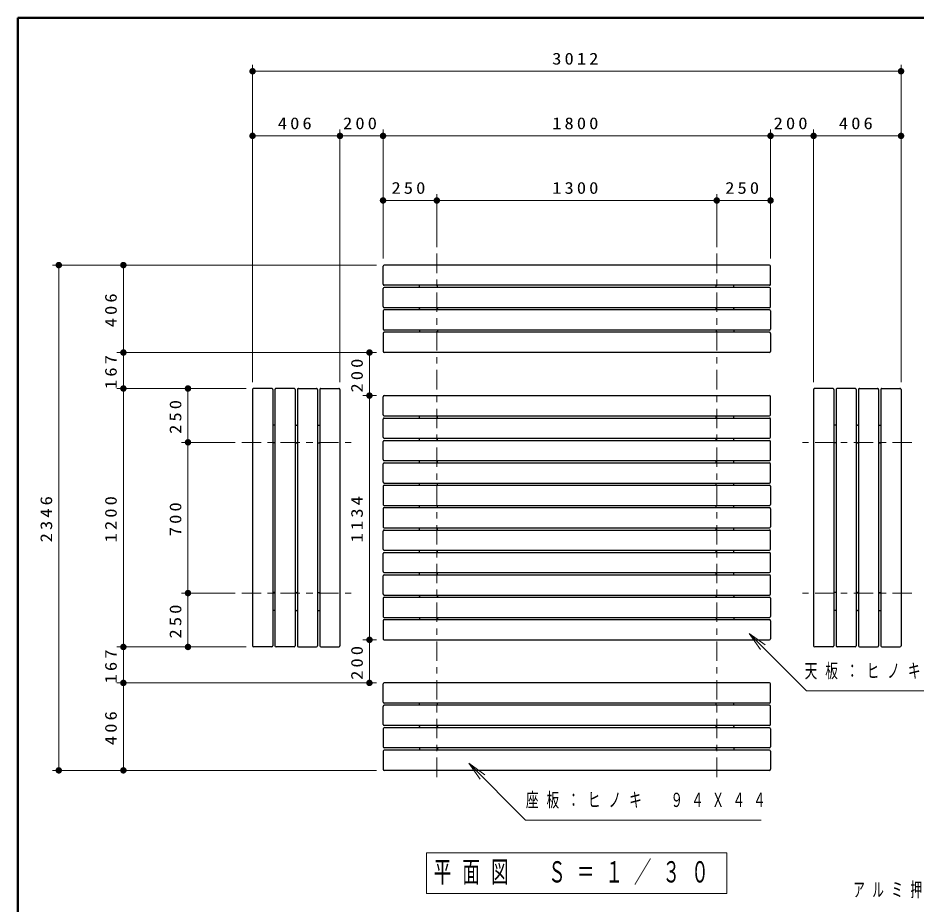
# Model space of a CAD drawing. Units: millimetres on the paper, with parts at other scales. Extents: x -365 to 10, y -38 to 257.
# Drawn here: x -365 to -226, y 119.9 to 257 of the extents above; entities that cross this region are included whole.
import ezdxf

# ---------------------------------------------------------------- set-up
doc = ezdxf.new("R2010")
doc.units = ezdxf.units.MM
doc.linetypes.add('USER2', pattern=[6, 3, -1, 1, -1])
doc.layers.add('LY_1', color=7, linetype='Continuous', lineweight=25)
doc.layers.add('LY_2', color=7, linetype='Continuous', lineweight=13)
doc.styles.add('ＭＳ ゴシック', font='')
doc.styles.get('ＭＳ ゴシック').set_extended_font_data('MS Gothic')

# ---------------------------------------------------------------- blocks, each defined once
blk = doc.blocks.new('filled_dot')
at = {"color": 0, "linetype": 'Continuous', "lineweight": -2, "const_width": 1.25}
blk.add_lwpolyline([(-0.625, 0, 1), (0.625, 0, 1)], format="xyb", close=True, dxfattribs=at)

msp = doc.modelspace()

# ---------------------------------------------------------------- linework, layer by layer
at = {"layer": 'LY_1', "lineweight": 13}
for p, q in [((-328.677, 200.654), (-328.677, 249.754)), ((-228.277, 200.654), (-228.277, 249.754)), ((-328.677, 248.754), (-228.277, 248.754)), ((-315.143, 200.654), (-315.143, 239.754)), ((-308.477, 219.754), (-308.477, 239.754)), ((-248.477, 219.754), (-248.477, 239.754)), ((-241.81, 200.654), (-241.81, 239.754)), ((-328.677, 238.754), (-315.143, 238.754)), ((-315.143, 238.754), (-308.477, 238.754)), ((-308.477, 238.754), (-248.477, 238.754)), ((-248.477, 238.754), (-241.81, 238.754)), ((-241.81, 238.754), (-228.277, 238.754)), ((-308.477, 219.754), (-308.477, 229.754)), ((-300.143, 221.522), (-300.143, 229.754)), ((-256.81, 221.522), (-256.81, 229.754)), ((-248.477, 219.754), (-248.477, 229.754)), ((-308.477, 228.754), (-300.143, 228.754)), ((-300.143, 228.754), (-256.81, 228.754)), ((-256.81, 228.754), (-248.477, 228.754)), ((-309.477, 218.754), (-359.677, 218.754)), ((-358.677, 140.554), (-358.677, 218.754)), ((-348.677, 205.221), (-348.677, 218.754)), ((-309.477, 205.221), (-349.677, 205.221)), ((-348.677, 199.654), (-348.677, 205.221)), ((-309.477, 205.221), (-311.581, 205.221)), ((-310.581, 198.554), (-310.581, 205.221)), ((-329.677, 199.654), (-349.677, 199.654)), ((-348.677, 159.654), (-348.677, 199.654)), ((-329.677, 199.654), (-339.677, 199.654)), ((-338.677, 191.321), (-338.677, 199.654)), ((-309.477, 198.554), (-311.581, 198.554)), ((-310.581, 160.754), (-310.581, 198.554)), ((-331.354, 191.321), (-339.677, 191.321)), ((-338.677, 167.988), (-338.677, 191.321)), ((-331.354, 167.988), (-339.677, 167.988)), ((-338.677, 159.654), (-338.677, 167.988)), ((-250.041, 159.26), (-251.809, 161.735)), ((-251.809, 161.735), (-249.334, 159.967)), ((-251.809, 161.735), (-249.688, 159.614)), ((-309.477, 160.754), (-311.581, 160.754)), ((-310.581, 154.088), (-310.581, 160.754)), ((-329.677, 159.654), (-349.677, 159.654)), ((-348.677, 154.088), (-348.677, 159.654)), ((-329.677, 159.654), (-339.677, 159.654)), ((-309.477, 154.088), (-349.677, 154.088)), ((-348.677, 140.554), (-348.677, 154.088)), ((-309.477, 154.088), (-311.581, 154.088)), ((-309.477, 140.554), (-359.677, 140.554)), ((-293.415, 139.18), (-295.183, 141.655)), ((-295.183, 141.655), (-292.708, 139.887)), ((-295.183, 141.655), (-293.062, 139.534)), ((-255.227, 127.804), (-301.727, 127.804)), ((-301.727, 127.804), (-301.727, 121.504)), ((-255.227, 121.504), (-255.227, 127.804)), ((-301.727, 121.504), (-255.227, 121.504))]:
    msp.add_line(p, q, dxfattribs=at)
at = {"layer": 'LY_1', "linetype": 'USER2', "lineweight": 13}
for p, q in [((-300.143, 220.522), (-300.143, 138.58)), ((-256.81, 220.522), (-256.81, 138.58)), ((-330.354, 191.321), (-313.432, 191.321)), ((-226.599, 191.321), (-243.521, 191.321)), ((-330.354, 167.988), (-313.432, 167.988)), ((-226.599, 167.988), (-243.521, 167.988))]:
    msp.add_line(p, q, dxfattribs=at)
at = {"layer": 'LY_1', "color": 4}
for p, q in [((-308.477, 215.788), (-308.477, 218.588)), ((-248.644, 218.754), (-308.31, 218.754)), ((-248.477, 215.788), (-248.477, 218.588)), ((-248.644, 215.621), (-308.31, 215.621)), ((-308.477, 212.321), (-308.477, 215.121)), ((-248.644, 215.288), (-308.31, 215.288)), ((-248.477, 212.321), (-248.477, 215.121)), ((-308.477, 211.654), (-308.477, 208.854)), ((-248.644, 212.154), (-308.31, 212.154)), ((-248.644, 211.821), (-308.31, 211.821)), ((-248.477, 211.654), (-248.477, 208.854)), ((-248.644, 208.688), (-308.31, 208.688)), ((-308.477, 208.188), (-308.477, 205.388)), ((-248.644, 208.354), (-308.31, 208.354)), ((-248.477, 208.188), (-248.477, 205.388)), ((-248.644, 205.221), (-308.31, 205.221)), ((-328.677, 199.487), (-328.677, 159.821)), ((-325.71, 199.654), (-328.51, 199.654)), ((-325.543, 199.487), (-325.543, 159.821)), ((-325.21, 199.487), (-325.21, 159.821)), ((-322.243, 199.654), (-325.043, 199.654)), ((-322.077, 199.487), (-322.077, 159.821)), ((-321.743, 199.487), (-321.743, 159.821)), ((-321.577, 199.654), (-318.777, 199.654)), ((-318.61, 199.487), (-318.61, 159.821)), ((-318.277, 199.487), (-318.277, 159.821)), ((-318.11, 199.654), (-315.31, 199.654)), ((-315.143, 199.487), (-315.143, 159.821)), ((-241.81, 199.487), (-241.81, 159.821)), ((-238.843, 199.654), (-241.643, 199.654)), ((-238.677, 199.487), (-238.677, 159.821)), ((-238.343, 199.487), (-238.343, 159.821)), ((-235.377, 199.654), (-238.177, 199.654)), ((-235.21, 199.487), (-235.21, 159.821)), ((-234.877, 199.487), (-234.877, 159.821)), ((-234.71, 199.654), (-231.91, 199.654)), ((-231.743, 199.487), (-231.743, 159.821)), ((-231.41, 199.487), (-231.41, 159.821)), ((-231.243, 199.654), (-228.443, 199.654)), ((-228.277, 199.487), (-228.277, 159.821)), ((-308.477, 195.588), (-308.477, 198.388)), ((-308.31, 198.554), (-248.643, 198.554)), ((-248.477, 195.588), (-248.477, 198.388)), ((-308.477, 192.121), (-308.477, 194.921)), ((-308.31, 195.421), (-248.643, 195.421)), ((-308.31, 195.088), (-248.643, 195.088)), ((-248.477, 192.121), (-248.477, 194.921)), ((-308.31, 191.954), (-248.643, 191.954)), ((-308.477, 188.654), (-308.477, 191.454)), ((-308.31, 191.621), (-248.643, 191.621)), ((-248.477, 188.654), (-248.477, 191.454)), ((-308.477, 185.188), (-308.477, 187.988)), ((-308.31, 188.488), (-248.643, 188.488)), ((-308.31, 188.154), (-248.643, 188.154)), ((-248.477, 185.188), (-248.477, 187.988)), ((-308.31, 185.021), (-248.643, 185.021)), ((-308.477, 184.521), (-308.477, 181.721)), ((-308.31, 184.688), (-248.643, 184.688)), ((-248.477, 184.521), (-248.477, 181.721)), ((-308.477, 181.054), (-308.477, 178.254)), ((-308.31, 181.554), (-248.643, 181.554)), ((-308.31, 181.221), (-248.643, 181.221)), ((-248.477, 181.054), (-248.477, 178.254)), ((-308.31, 178.088), (-248.643, 178.088)), ((-308.477, 174.788), (-308.477, 177.588)), ((-308.31, 177.754), (-248.643, 177.754)), ((-248.477, 174.788), (-248.477, 177.588)), ((-308.477, 171.321), (-308.477, 174.121)), ((-308.31, 174.621), (-248.643, 174.621)), ((-308.31, 174.288), (-248.643, 174.288)), ((-248.477, 171.321), (-248.477, 174.121)), ((-308.31, 171.154), (-248.643, 171.154)), ((-308.477, 167.854), (-308.477, 170.654)), ((-308.31, 170.821), (-248.643, 170.821)), ((-248.477, 167.854), (-248.477, 170.654)), ((-308.477, 167.188), (-308.477, 164.388)), ((-308.31, 167.688), (-248.643, 167.688)), ((-308.31, 167.354), (-248.643, 167.354)), ((-248.477, 167.188), (-248.477, 164.388)), ((-308.31, 164.221), (-248.643, 164.221)), ((-308.477, 163.721), (-308.477, 160.921)), ((-308.31, 163.888), (-248.643, 163.888)), ((-248.477, 163.721), (-248.477, 160.921)), ((-308.31, 160.754), (-248.643, 160.754)), ((-325.71, 159.654), (-328.51, 159.654)), ((-322.243, 159.654), (-325.043, 159.654)), ((-321.577, 159.654), (-318.777, 159.654)), ((-318.11, 159.654), (-315.31, 159.654)), ((-238.843, 159.654), (-241.643, 159.654)), ((-235.377, 159.654), (-238.177, 159.654)), ((-234.71, 159.654), (-231.91, 159.654)), ((-231.243, 159.654), (-228.443, 159.654)), ((-308.477, 151.121), (-308.477, 153.921)), ((-248.644, 154.087), (-308.31, 154.087)), ((-248.477, 151.121), (-248.477, 153.921)), ((-308.477, 147.654), (-308.477, 150.454)), ((-248.644, 150.954), (-308.31, 150.954)), ((-248.644, 150.621), (-308.31, 150.621)), ((-248.477, 147.654), (-248.477, 150.454)), ((-248.644, 147.487), (-308.31, 147.487)), ((-308.477, 146.987), (-308.477, 144.187)), ((-248.644, 147.154), (-308.31, 147.154)), ((-248.477, 146.987), (-248.477, 144.187)), ((-308.477, 143.521), (-308.477, 140.721)), ((-248.644, 144.021), (-308.31, 144.021)), ((-248.644, 143.687), (-308.31, 143.687)), ((-248.477, 143.521), (-248.477, 140.721)), ((-248.644, 140.554), (-308.31, 140.554))]:
    msp.add_line(p, q, dxfattribs=at)
at = {"layer": 'LY_1'}
for p, q in [((-302.81, 215.288), (-302.81, 215.621)), ((-300.068, 215.288), (-300.068, 215.621)), ((-256.885, 215.288), (-256.885, 215.621)), ((-254.144, 215.288), (-254.144, 215.621)), ((-302.81, 211.988), (-302.81, 212.154)), ((-302.81, 211.988), (-302.81, 211.821)), ((-300.068, 211.988), (-300.068, 212.154)), ((-300.068, 211.988), (-300.068, 211.821)), ((-256.885, 211.988), (-256.885, 212.154)), ((-256.885, 211.988), (-256.885, 211.821)), ((-254.144, 211.988), (-254.144, 212.154)), ((-254.144, 211.988), (-254.144, 211.821)), ((-302.81, 208.688), (-302.81, 208.354)), ((-300.068, 208.688), (-300.068, 208.354)), ((-256.885, 208.688), (-256.885, 208.354)), ((-254.144, 208.688), (-254.144, 208.354)), ((-302.81, 195.088), (-302.81, 195.421)), ((-300.068, 195.088), (-300.068, 195.421)), ((-256.885, 195.088), (-256.885, 195.421)), ((-254.143, 195.088), (-254.143, 195.421)), ((-325.21, 193.987), (-325.543, 193.987)), ((-321.91, 193.987), (-322.077, 193.987)), ((-321.91, 193.987), (-321.743, 193.987)), ((-318.61, 193.987), (-318.277, 193.987)), ((-238.343, 193.987), (-238.677, 193.987)), ((-235.043, 193.987), (-235.21, 193.987)), ((-235.043, 193.987), (-234.877, 193.987)), ((-231.743, 193.987), (-231.41, 193.987)), ((-302.81, 191.621), (-302.81, 191.954)), ((-300.068, 191.621), (-300.068, 191.954)), ((-256.885, 191.621), (-256.885, 191.954)), ((-254.143, 191.621), (-254.143, 191.954)), ((-325.21, 191.246), (-325.543, 191.246)), ((-321.91, 191.246), (-322.077, 191.246)), ((-321.91, 191.246), (-321.743, 191.246)), ((-318.61, 191.246), (-318.277, 191.246)), ((-238.343, 191.246), (-238.677, 191.246)), ((-235.043, 191.246), (-235.21, 191.246)), ((-235.043, 191.246), (-234.877, 191.246)), ((-231.743, 191.246), (-231.41, 191.246)), ((-302.81, 188.154), (-302.81, 188.488)), ((-300.068, 188.154), (-300.068, 188.488)), ((-256.885, 188.154), (-256.885, 188.488)), ((-254.143, 188.154), (-254.143, 188.488)), ((-302.81, 184.688), (-302.81, 185.021)), ((-300.068, 184.688), (-300.068, 185.021)), ((-256.885, 184.688), (-256.885, 185.021)), ((-254.143, 184.688), (-254.143, 185.021)), ((-302.81, 181.221), (-302.81, 181.554)), ((-300.068, 181.221), (-300.068, 181.554)), ((-256.885, 181.221), (-256.885, 181.554)), ((-254.143, 181.221), (-254.143, 181.554)), ((-302.81, 177.754), (-302.81, 178.088)), ((-300.068, 177.754), (-300.068, 178.088)), ((-256.885, 177.754), (-256.885, 178.088)), ((-254.143, 177.754), (-254.143, 178.088)), ((-302.81, 174.288), (-302.81, 174.621)), ((-300.068, 174.288), (-300.068, 174.621)), ((-256.885, 174.288), (-256.885, 174.621)), ((-254.143, 174.288), (-254.143, 174.621)), ((-302.81, 170.821), (-302.81, 171.154)), ((-300.068, 170.821), (-300.068, 171.154)), ((-256.885, 170.821), (-256.885, 171.154)), ((-254.143, 170.821), (-254.143, 171.154)), ((-325.21, 168.063), (-325.543, 168.063)), ((-321.91, 168.063), (-322.077, 168.063)), ((-321.91, 168.063), (-321.743, 168.063)), ((-318.61, 168.063), (-318.277, 168.063)), ((-302.81, 167.521), (-302.81, 167.688)), ((-302.81, 167.521), (-302.81, 167.354)), ((-300.068, 167.521), (-300.068, 167.688)), ((-300.068, 167.521), (-300.068, 167.354)), ((-256.885, 167.521), (-256.885, 167.688)), ((-256.885, 167.521), (-256.885, 167.354)), ((-254.143, 167.521), (-254.143, 167.688)), ((-254.143, 167.521), (-254.143, 167.354)), ((-238.343, 168.063), (-238.677, 168.063)), ((-235.043, 168.063), (-235.21, 168.063)), ((-235.043, 168.063), (-234.877, 168.063)), ((-231.743, 168.063), (-231.41, 168.063)), ((-325.21, 165.321), (-325.543, 165.321)), ((-321.91, 165.321), (-322.077, 165.321)), ((-321.91, 165.321), (-321.743, 165.321)), ((-318.61, 165.321), (-318.277, 165.321)), ((-302.81, 164.221), (-302.81, 163.888)), ((-300.068, 164.221), (-300.068, 163.888)), ((-256.885, 164.221), (-256.885, 163.888)), ((-254.143, 164.221), (-254.143, 163.888)), ((-238.343, 165.321), (-238.677, 165.321)), ((-235.043, 165.321), (-235.21, 165.321)), ((-235.043, 165.321), (-234.877, 165.321)), ((-231.743, 165.321), (-231.41, 165.321)), ((-302.81, 150.621), (-302.81, 150.954)), ((-300.068, 150.621), (-300.068, 150.954)), ((-256.885, 150.621), (-256.885, 150.954)), ((-254.144, 150.621), (-254.144, 150.954)), ((-302.81, 147.321), (-302.81, 147.487)), ((-300.068, 147.321), (-300.068, 147.487)), ((-256.885, 147.321), (-256.885, 147.487)), ((-254.144, 147.321), (-254.144, 147.487)), ((-302.81, 147.321), (-302.81, 147.154)), ((-300.068, 147.321), (-300.068, 147.154)), ((-256.885, 147.321), (-256.885, 147.154)), ((-254.144, 147.321), (-254.144, 147.154)), ((-302.81, 144.021), (-302.81, 143.687)), ((-300.068, 144.021), (-300.068, 143.687)), ((-256.885, 144.021), (-256.885, 143.687)), ((-254.144, 144.021), (-254.144, 143.687))]:
    msp.add_line(p, q, dxfattribs=at)
at = {"layer": 'LY_1', "lineweight": 13}
for points in [[(-251.809, 161.735), (-242.918, 152.844), (-206.748, 152.844)], [(-295.183, 141.655), (-286.396, 132.868), (-249.909, 132.868)]]:
    msp.add_lwpolyline(points, dxfattribs=at)
at = {"layer": 'LY_1', "color": 4}
for centre, start, end in [((-308.31, 218.588), 90, 180), ((-248.644, 218.588), 360, 90), ((-308.31, 215.788), 180, 270), ((-248.644, 215.788), 270, 0), ((-308.31, 215.121), 90, 180), ((-248.644, 215.121), 360, 90), ((-308.31, 212.321), 180, 270), ((-308.31, 211.654), 90, 180), ((-248.644, 212.321), 270, 0), ((-248.644, 211.654), 360, 90), ((-308.31, 208.854), 180, 270), ((-248.644, 208.854), 270, 0), ((-308.31, 208.188), 90, 180), ((-248.644, 208.188), 360, 90), ((-308.31, 205.388), 180, 270), ((-248.644, 205.388), 270, 0), ((-328.51, 199.487), 89.99999, 180), ((-325.71, 199.487), 0, 90.00001), ((-325.043, 199.487), 89.99999, 180), ((-322.243, 199.487), 0, 90.00001), ((-321.577, 199.487), 89.99999, 180), ((-318.777, 199.487), 0, 90.00001), ((-318.11, 199.487), 89.99999, 180), ((-315.31, 199.487), 0, 90.00001), ((-241.643, 199.487), 89.99999, 180), ((-238.843, 199.487), 0, 90.00001), ((-238.177, 199.487), 89.99999, 180), ((-235.377, 199.487), 0, 90.00001), ((-234.71, 199.487), 89.99999, 180), ((-231.91, 199.487), 0, 90.00001), ((-231.243, 199.487), 89.99999, 180), ((-228.443, 199.487), 0, 90.00001), ((-308.31, 198.388), 90, 180), ((-248.643, 198.388), 0, 90), ((-308.31, 195.588), 179.99999, 270), ((-308.31, 194.921), 90, 180), ((-248.643, 195.588), 270, 0), ((-248.643, 194.921), 0, 90), ((-308.31, 192.121), 179.99999, 270), ((-248.643, 192.121), 270, 0), ((-308.31, 191.454), 90, 180), ((-248.643, 191.454), 0, 90), ((-308.31, 188.654), 179.99999, 270), ((-308.31, 187.988), 90, 180), ((-248.643, 188.654), 270, 0), ((-248.643, 187.988), 0, 90), ((-308.31, 185.188), 179.99999, 270), ((-248.643, 185.188), 270, 0), ((-308.31, 184.521), 90, 180), ((-248.643, 184.521), 0, 90), ((-308.31, 181.721), 179.99999, 270), ((-308.31, 181.054), 90, 180), ((-248.643, 181.721), 270, 0), ((-248.643, 181.054), 0, 90), ((-308.31, 178.254), 179.99999, 270), ((-248.643, 178.254), 270, 0), ((-308.31, 177.588), 90, 180), ((-248.643, 177.588), 0, 90), ((-308.31, 174.788), 179.99999, 270), ((-308.31, 174.121), 90, 180), ((-248.643, 174.788), 270, 0), ((-248.643, 174.121), 0, 90), ((-308.31, 171.321), 179.99999, 270), ((-248.643, 171.321), 270, 0), ((-308.31, 170.654), 90, 180), ((-248.643, 170.654), 0, 90), ((-308.31, 167.854), 179.99999, 270), ((-308.31, 167.188), 90, 180), ((-248.643, 167.854), 270, 0), ((-248.643, 167.188), 0, 90), ((-308.31, 164.388), 179.99999, 270), ((-248.643, 164.388), 270, 0), ((-308.31, 163.721), 90, 180), ((-248.643, 163.721), 0, 90), ((-308.31, 160.921), 179.99999, 270), ((-248.643, 160.921), 270, 0), ((-328.51, 159.821), 180, 270), ((-325.71, 159.821), 270, 0), ((-325.043, 159.821), 180, 270), ((-322.243, 159.821), 270, 0), ((-321.577, 159.821), 180, 270), ((-318.777, 159.821), 270, 0), ((-318.11, 159.821), 180, 270), ((-315.31, 159.821), 270, 0), ((-241.643, 159.821), 180, 270), ((-238.843, 159.821), 270, 0), ((-238.177, 159.821), 180, 270), ((-235.377, 159.821), 270, 0), ((-234.71, 159.821), 180, 270), ((-231.91, 159.821), 270, 0), ((-231.243, 159.821), 180, 270), ((-228.443, 159.821), 270, 0), ((-308.31, 153.921), 90, 180), ((-248.644, 153.921), 360, 90), ((-308.31, 151.121), 180, 270), ((-308.31, 150.454), 90, 180), ((-248.644, 151.121), 270, 0), ((-248.644, 150.454), 360, 90), ((-308.31, 147.654), 180, 270), ((-248.644, 147.654), 270, 0), ((-308.31, 146.987), 90, 180), ((-248.644, 146.987), 360, 90), ((-308.31, 144.187), 180, 270), ((-308.31, 143.521), 90, 180), ((-248.644, 144.187), 270, 0), ((-248.644, 143.521), 360, 90), ((-308.31, 140.721), 180, 270), ((-248.644, 140.721), 270, 0)]:
    msp.add_arc(centre, 0.167, start, end, dxfattribs=at)
at = {"layer": 'LY_2', "lineweight": 50}
for p, q in [((0, 257), (-365, 257)), ((-365, 257), (-365, 0))]:
    msp.add_line(p, q, dxfattribs=at)

# ---------------------------------------------------------------- block references
at = {"layer": 'LY_1', "lineweight": 13, "xscale": 0.4, "yscale": 0.4}
for p in [(-328.677, 248.754), (-328.677, 238.754), (-308.477, 228.754)]:
    msp.add_blockref('filled_dot', p, dxfattribs=at)
for p, rotation in [((-228.277, 248.754), 180), ((-315.143, 238.754), 180), ((-308.477, 238.754), 180), ((-248.477, 238.754), 180), ((-241.81, 238.754), 180), ((-228.277, 238.754), 180), ((-300.143, 228.754), 180), ((-256.81, 228.754), 180), ((-248.477, 228.754), 180), ((-358.677, 218.754), 270), ((-348.677, 218.754), 270), ((-348.677, 205.221), 270), ((-310.581, 205.221), 270), ((-348.677, 199.654), 270), ((-338.677, 199.654), 270), ((-310.581, 198.554), 270), ((-338.677, 191.321), 270), ((-338.677, 167.988), 270), ((-348.677, 159.654), 270), ((-338.677, 159.654), 90), ((-310.581, 160.754), 270), ((-348.677, 154.088), 270), ((-310.581, 154.088), 90), ((-358.677, 140.554), 90), ((-348.677, 140.554), 90)]:
    msp.add_blockref('filled_dot', p, dxfattribs=dict(at, rotation=rotation))

# ---------------------------------------------------------------- texts
at = {"layer": 'LY_1', "style": 'ＭＳ ゴシック'}
for s, insert, char_height, attachment_point in [('\\T1.33;\\W1.15;3012', (-278.477, 249.754), 1.833, 8), ('\\T1.33;\\W1.15;406', (-321.91, 239.754), 1.833, 8), ('\\T1.33;\\W1.15;200', (-311.81, 239.754), 1.833, 8), ('\\T1.33;\\W1.15;1800', (-278.477, 239.754), 1.833, 8), ('\\T1.33;\\W1.15;200', (-245.143, 239.754), 1.833, 8), ('\\T1.33;\\W1.15;406', (-235.043, 239.754), 1.833, 8), ('\\T1.33;\\W1.15;250', (-304.31, 229.754), 1.833, 8), ('\\T1.33;\\W1.15;1300', (-278.477, 229.754), 1.833, 8), ('\\T1.33;\\W1.15;250', (-252.643, 229.754), 1.833, 8), ('\\T1.64;\\W0.65;天板：ヒノキ\u3000９４Ｘ４４', (-243.196, 155.844), 2.199, 4), ('\\T1.64;\\W0.65;座板：ヒノキ\u3000９４Ｘ４４', (-286.356, 135.868), 2.199, 4), ('\\T1.64;\\W0.6;平面図\u3000Ｓ＝１／３０', (-278.477, 124.654), 3.299, 5), ('\\T1.64;\\W0.6;アルミ押出化粧材', (-235.68, 121.977), 2.199, 4)]:
    msp.add_mtext(s, dxfattribs=dict(at, insert=insert, char_height=char_height, attachment_point=attachment_point))
at = {"layer": 'LY_1', "char_height": 1.833, "attachment_point": 8, "rotation": 90, "style": 'ＭＳ ゴシック'}
for s, insert in [('\\T1.33;\\W1.15;406', (-349.677, 211.988)), ('\\T1.33;\\W1.15;167', (-349.677, 202.438)), ('\\T1.33;\\W1.15;200', (-311.581, 201.888)), ('\\T1.33;\\W1.15;250', (-339.677, 195.488)), ('\\T1.33;\\W1.15;2346', (-359.677, 179.654)), ('\\T1.33;\\W1.15;1200', (-349.677, 179.654)), ('\\T1.33;\\W1.15;1134', (-311.581, 179.654)), ('\\T1.33;\\W1.15;700', (-339.677, 179.654)), ('\\T1.33;\\W1.15;250', (-339.677, 163.821)), ('\\T1.33;\\W1.15;167', (-349.677, 156.871)), ('\\T1.33;\\W1.15;200', (-311.581, 157.421)), ('\\T1.33;\\W1.15;406', (-349.677, 147.321))]:
    msp.add_mtext(s, dxfattribs=dict(at, insert=insert))

doc.saveas('drawing.dxf')
